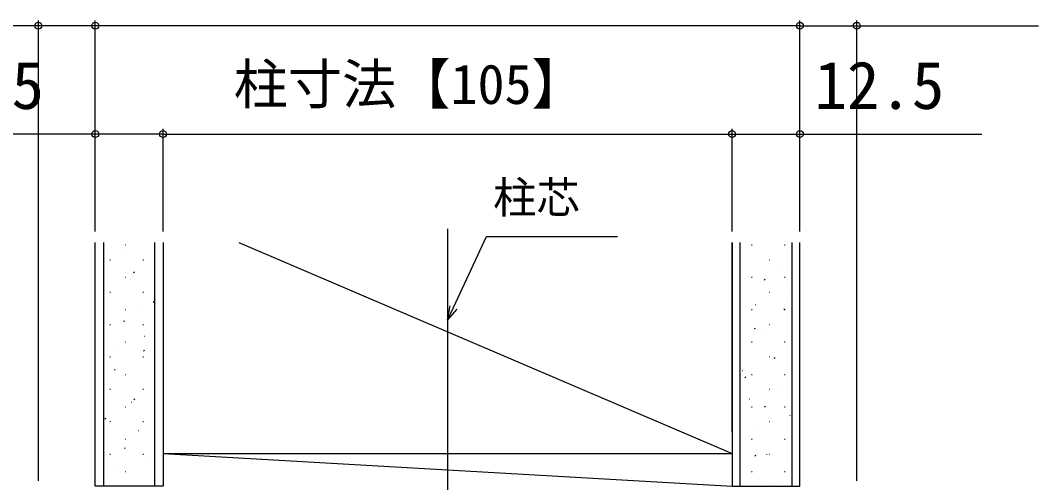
# Model space of a CAD drawing. Units: millimetres, scale not verified. Extents: x -525 to 525, y -783 to 779.
# Drawn here: x -352.8 to -164.9, y 503.6 to 588.9 of the extents above; entities that cross this region are included whole.
import ezdxf
from ezdxf.enums import TextEntityAlignment as Align

# ---------------------------------------------------------------- set-up
doc = ezdxf.new("R2010")
doc.units = ezdxf.units.MM
doc.header["$LTSCALE"] = 4
for name, color, linetype in [('0-5_YKK_12', 2, 'Continuous'), ('0-8_YKK_D', 6, 'Continuous'), ('0-A_YSS_K', 3, 'Continuous')]:
    doc.layers.add(name, color=color, linetype=linetype)
doc.styles.add('ＭＳ ゴシック', font='')
doc.styles.get('ＭＳ ゴシック').set_extended_font_data('MS Gothic')

msp = doc.modelspace()

# ---------------------------------------------------------------- linework, layer by layer
at = {"layer": '0-5_YKK_12'}
msp.add_line((-273.999, 550.445), (-273.999, 361.557), dxfattribs=at)
at = {"layer": '0-8_YKK_D'}
for p, q in [((-349.499, 503.945), (-349.499, 588.945)), ((-338.999, 549.945), (-338.999, 588.945)), ((-338.999, 549.945), (-338.999, 588.945)), ((-208.999, 549.945), (-208.999, 588.945)), ((-208.999, 549.945), (-208.999, 588.945)), ((-198.499, 503.945), (-198.499, 588.945)), ((-208.999, 587.945), (-338.999, 587.945)), ((-338.999, 549.945), (-338.999, 568.945)), ((-326.499, 549.945), (-326.499, 568.945)), ((-326.499, 549.945), (-326.499, 568.945)), ((-326.499, 567.945), (-221.499, 567.945)), ((-221.499, 549.945), (-221.499, 568.945)), ((-221.499, 549.945), (-221.499, 568.945)), ((-208.999, 549.945), (-208.999, 568.945))]:
    msp.add_line(p, q, dxfattribs=at)
for points in [[(-338.999, 587.945), (-349.499, 587.945), (-383.049, 587.945)], [(-208.999, 587.945), (-198.499, 587.945), (-164.949, 587.945)], [(-326.499, 567.945), (-338.999, 567.945), (-372.549, 567.945)], [(-221.499, 567.945), (-208.999, 567.945), (-175.449, 567.945)], [(-273.999, 533.62), (-272.922, 535.931), (-266.822, 549.011), (-242.658, 549.011)], [(-272.302, 535.642), (-273.999, 533.62), (-273.541, 536.22)]]:
    msp.add_lwpolyline(points, dxfattribs=at)
for centre in [(-349.499, 587.945), (-338.999, 587.945), (-338.999, 587.945), (-208.999, 587.945), (-208.999, 587.945), (-198.499, 587.945), (-338.999, 567.945), (-326.499, 567.945), (-326.499, 567.945), (-221.499, 567.945), (-221.499, 567.945), (-208.999, 567.945)]:
    msp.add_circle(centre, 0.637, dxfattribs=at)
at = {"layer": '0-A_YSS_K'}
for p, q in [((-338.999, 502.945), (-338.999, 547.945)), ((-337.499, 547.945), (-337.499, 502.945)), ((-333.439, 547.498), (-333.339, 547.498)), ((-327.999, 502.945), (-327.999, 547.945)), ((-326.499, 547.945), (-326.499, 512.945)), ((-312.499, 547.945), (-221.499, 508.945)), ((-221.499, 512.945), (-221.499, 547.945)), ((-219.999, 502.945), (-219.999, 547.945)), ((-219.718, 546.958), (-219.699, 546.965)), ((-217.919, 547.498), (-217.819, 547.498)), ((-211.839, 547.498), (-211.739, 547.498)), ((-210.499, 547.945), (-210.499, 502.945)), ((-208.999, 502.945), (-208.999, 547.945)), ((-334.395, 546.122), (-334.376, 546.129)), ((-336.289, 544.748), (-336.189, 544.748)), ((-330.209, 544.748), (-330.109, 544.748)), ((-214.689, 544.748), (-214.589, 544.748)), ((-212.94, 543.677), (-212.921, 543.683)), ((-333.439, 541.518), (-333.339, 541.518)), ((-332.443, 541.132), (-332.424, 541.138)), ((-331.93, 542.383), (-331.763, 542.493)), ((-218.426, 541.734), (-218.407, 541.741)), ((-217.919, 541.518), (-217.819, 541.518)), ((-215.597, 541.026), (-215.43, 541.136)), ((-211.839, 541.518), (-211.739, 541.518)), ((-336.289, 538.768), (-336.189, 538.768)), ((-330.209, 538.768), (-330.109, 538.768)), ((-214.689, 538.768), (-214.589, 538.768)), ((-210.988, 538.686), (-210.969, 538.693)), ((-333.439, 535.538), (-333.339, 535.538)), ((-331.151, 535.907), (-331.132, 535.914)), ((-328.32, 536.936), (-328.154, 537.047)), ((-217.919, 535.538), (-217.819, 535.538)), ((-217.228, 536.476), (-217.209, 536.483)), ((-211.987, 535.579), (-211.82, 535.69)), ((-211.839, 535.538), (-211.739, 535.538)), ((-336.731, 533.931), (-336.713, 533.938)), ((-336.289, 532.788), (-336.189, 532.788)), ((-333.699, 533.376), (-333.532, 533.487)), ((-330.209, 532.788), (-330.109, 532.788)), ((-217.365, 532.02), (-217.199, 532.13)), ((-214.689, 532.788), (-214.589, 532.788)), ((-329.953, 530.65), (-329.934, 530.656)), ((-215.276, 531.485), (-215.258, 531.492)), ((-335.439, 528.707), (-335.42, 528.714)), ((-333.439, 529.558), (-333.339, 529.558)), ((-330.089, 527.93), (-329.922, 528.04)), ((-217.919, 529.558), (-217.819, 529.558)), ((-211.839, 529.558), (-211.739, 529.558)), ((-336.289, 526.808), (-336.189, 526.808)), ((-330.209, 526.808), (-330.109, 526.808)), ((-214.689, 526.808), (-214.589, 526.808)), ((-213.984, 526.261), (-213.966, 526.268)), ((-213.756, 526.573), (-213.589, 526.683)), ((-335.468, 524.37), (-335.301, 524.48)), ((-328.001, 525.659), (-327.999, 525.66)), ((-219.565, 524.285), (-219.546, 524.292)), ((-334.242, 523.449), (-334.223, 523.456)), ((-333.439, 523.578), (-333.339, 523.578)), ((-219.134, 523.013), (-218.968, 523.123)), ((-217.919, 523.578), (-217.819, 523.578)), ((-211.839, 523.578), (-211.739, 523.578)), ((-336.289, 520.828), (-336.189, 520.828)), ((-330.209, 520.828), (-330.109, 520.828)), ((-214.689, 520.828), (-214.589, 520.828)), ((-212.787, 521.003), (-212.768, 521.01)), ((-331.858, 518.923), (-331.691, 519.034)), ((-218.273, 519.061), (-218.254, 519.067)), ((-333.439, 517.598), (-333.339, 517.598)), ((-332.29, 518.458), (-332.271, 518.465)), ((-217.919, 517.598), (-217.819, 517.598)), ((-215.525, 517.567), (-215.358, 517.677)), ((-211.839, 517.598), (-211.739, 517.598)), ((-337.237, 515.363), (-337.07, 515.474)), ((-336.289, 514.848), (-336.189, 514.848)), ((-330.209, 514.848), (-330.109, 514.848)), ((-214.689, 514.848), (-214.589, 514.848)), ((-210.835, 516.013), (-210.816, 516.019)), ((-330.998, 513.234), (-330.979, 513.241)), ((-217.075, 513.803), (-217.056, 513.81)), ((-336.578, 511.258), (-336.559, 511.265)), ((-333.439, 511.618), (-333.339, 511.618)), ((-217.919, 511.618), (-217.819, 511.618)), ((-211.839, 511.618), (-211.739, 511.618)), ((-333.627, 509.917), (-333.46, 510.027)), ((-336.289, 508.868), (-336.189, 508.868)), ((-330.209, 508.868), (-330.109, 508.868)), ((-329.8, 507.976), (-329.781, 507.983)), ((-326.499, 508.945), (-221.499, 508.945)), ((-326.499, 508.945), (-221.499, 502.945)), ((-217.293, 508.56), (-217.127, 508.671)), ((-215.123, 508.812), (-215.104, 508.819)), ((-214.689, 508.868), (-214.589, 508.868)), ((-335.286, 506.034), (-335.267, 506.04)), ((-333.439, 505.638), (-333.339, 505.638)), ((-217.919, 505.638), (-217.819, 505.638)), ((-211.839, 505.638), (-211.739, 505.638)), ((-213.831, 503.588), (-213.812, 503.594))]:
    msp.add_line(p, q, dxfattribs=at)
for points in [[(-326.499, 547.945), (-326.499, 502.945), (-338.999, 502.945)], [(-221.499, 547.945), (-221.499, 502.945), (-208.999, 502.945)]]:
    msp.add_lwpolyline(points, dxfattribs=at)

# ---------------------------------------------------------------- texts
at = {"layer": '0-8_YKK_D', "style": 'ＭＳ ゴシック'}
for s, height, p in [('12.5', 8.798, (-372.39, 569.945)), ('柱寸法【105】', 7.331, (-313.46, 571.308)), ('12.5', 8.798, (-206.29, 569.945)), ('柱芯', 5.865, (-265.601, 551.556))]:
    msp.add_text(s, height=height, dxfattribs=at).set_placement(p, align=Align.BOTTOM_LEFT)

doc.saveas('drawing.dxf')
